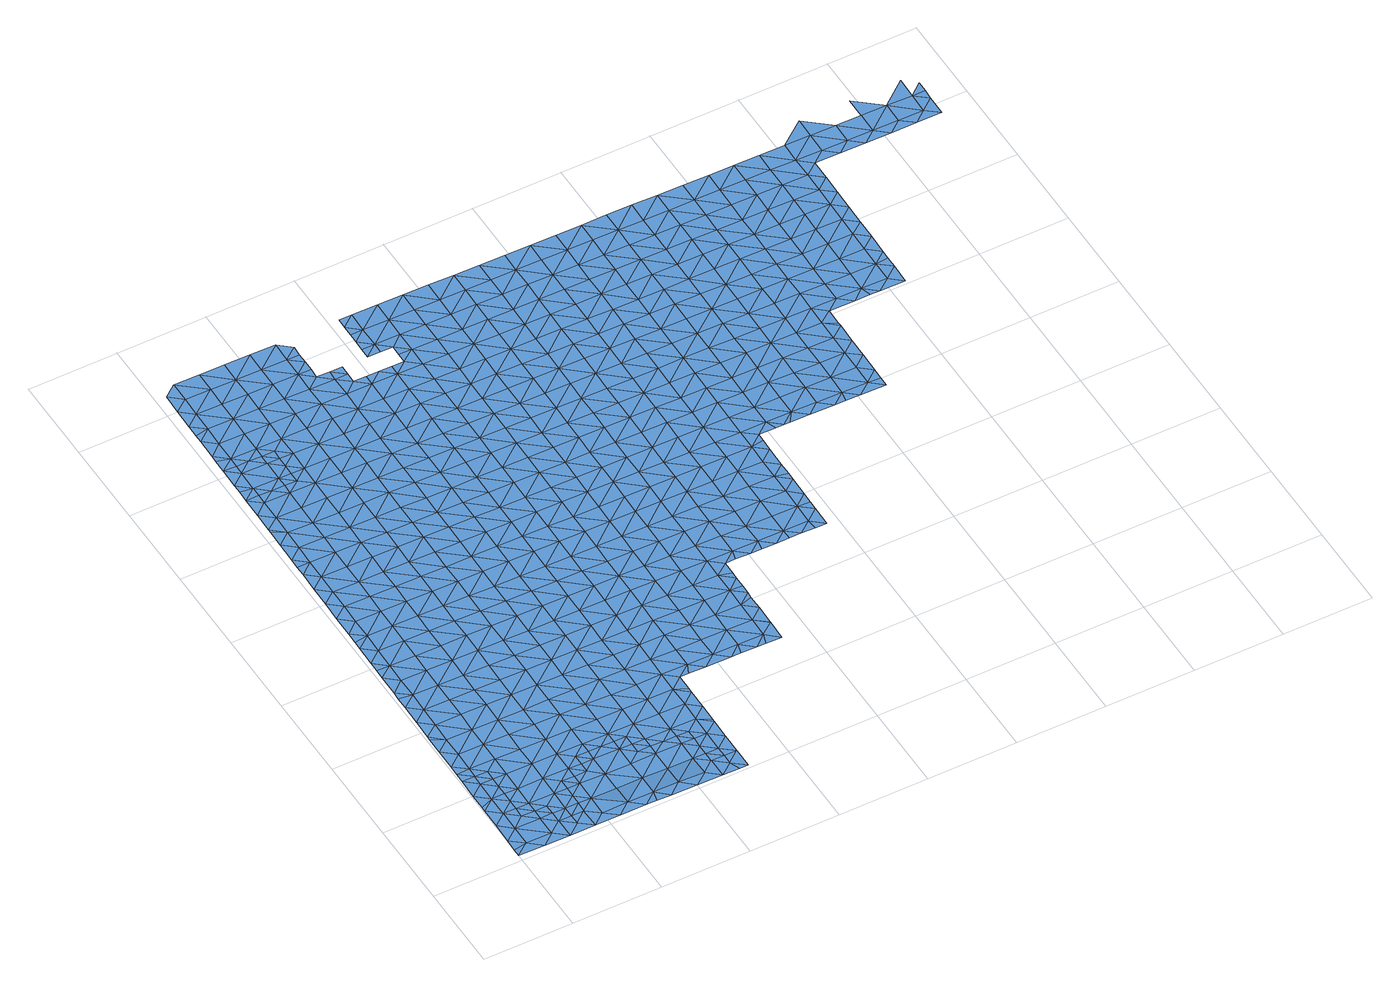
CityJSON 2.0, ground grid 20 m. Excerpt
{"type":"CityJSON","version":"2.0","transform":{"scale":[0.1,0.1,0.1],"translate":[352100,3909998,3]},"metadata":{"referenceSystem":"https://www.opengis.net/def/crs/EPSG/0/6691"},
"CityObjects":{
"waterbody1":{"type":"WaterBody","attributes":{"name":"8","class":"1140","function":"1","WaterBodyRiverFloodingRiskAttribute.description":"4","WaterBodyRiverFloodingRiskAttribute.rankOrg":"2","WaterBodyRiverFloodingRiskAttribute.adminType":"2","WaterBodyRiverFloodingRiskAttribute.scale":"L1"},"geometry":[{"type":"MultiSurface","lod":"1","boundaries":[[[0,1,2]],[[3,4,0]],[[5,6,7]],[[3,0,2]],[[8,9,4]],[[3,8,4]],[[7,10,11]],[[2,12,3]],[[7,6,10]],[[13,14,9]],[[10,15,11]],[[16,11,15]],[[14,13,17]],[[13,9,8]],[[18,16,15]],[[6,19,10]],[[12,20,3]],[[15,21,18]],[[13,22,17]],[[23,18,21]],[[12,23,21]],[[24,17,22]],[[19,25,10]],[[26,15,10]],[[21,20,12]],[[27,28,19]],[[22,29,24]],[[27,30,28]],[[24,29,31]],[[8,3,32]],[[28,30,33]],[[32,3,20]],[[28,25,19]],[[34,35,31]],[[36,21,15]],[[13,8,37]],[[34,38,35]],[[34,31,29]],[[36,20,21]],[[33,39,28]],[[22,13,37]],[[10,25,26]],[[8,32,37]],[[39,40,28]],[[28,40,25]],[[33,41,39]],[[42,38,43]],[[44,32,20]],[[38,34,43]],[[29,22,45]],[[15,26,36]],[[45,22,37]],[[43,46,42]],[[47,46,48]],[[49,50,25]],[[25,50,26]],[[47,42,46]],[[25,40,49]],[[44,20,36]],[[51,37,32]],[[52,29,45]],[[46,53,48]],[[44,54,32]],[[48,53,55]],[[34,29,56]],[[50,57,26]],[[58,59,55]],[[60,45,37]],[[29,52,56]],[[43,61,46]],[[43,34,61]],[[51,60,37]],[[60,52,45]],[[62,59,58]],[[55,53,58]],[[32,54,51]],[[34,56,61]],[[36,26,63]],[[46,64,53]],[[50,65,57]],[[63,66,36]],[[67,62,68]],[[26,57,63]],[[62,58,68]],[[69,46,61]],[[44,36,66]],[[70,58,53]],[[68,71,67]],[[65,72,57]],[[54,44,66]],[[73,67,71]],[[56,52,74]],[[64,46,69]],[[75,63,57]],[[52,60,74]],[[56,76,61]],[[77,75,57]],[[78,73,71]],[[51,54,79]],[[57,72,77]],[[80,73,78]],[[76,69,61]],[[70,53,64]],[[70,81,58]],[[81,71,68]],[[54,66,79]],[[56,74,82]],[[68,58,81]],[[83,80,78]],[[84,85,51]],[[86,80,83]],[[60,85,74]],[[87,78,71]],[[56,82,76]],[[88,63,75]],[[89,90,86]],[[51,79,84]],[[60,51,85]],[[81,87,71]],[[88,91,63]],[[89,86,83]],[[64,69,92]],[[93,79,66]],[[94,70,64]],[[95,90,89]],[[92,69,76]],[[66,63,91]],[[96,97,95]],[[78,98,83]],[[92,94,64]],[[87,98,78]],[[75,99,88]],[[91,93,66]],[[82,74,100]],[[95,89,96]],[[101,81,70]],[[74,85,100]],[[102,103,97]],[[96,102,97]],[[99,104,88]],[[83,105,89]],[[84,79,93]],[[103,102,106]],[[107,92,76]],[[108,70,94]],[[84,109,85]],[[81,101,87]],[[82,100,110]],[[76,82,111]],[[89,105,96]],[[102,112,106]],[[83,98,113]],[[106,112,114]],[[115,91,88]],[[116,109,84]],[[104,115,88]],[[82,110,111]],[[92,107,94]],[[84,93,116]],[[70,108,101]],[[87,117,98]],[[83,113,105]],[[96,118,102]],[[112,119,114]],[[114,119,120]],[[121,93,91]],[[109,122,85]],[[123,115,104]],[[76,111,107]],[[94,124,108]],[[100,85,122]],[[107,124,94]],[[102,125,112]],[[87,101,117]],[[117,126,98]],[[96,105,118]],[[127,116,93]],[[128,120,119]],[[110,100,122]],[[110,129,111]],[[91,115,121]],[[121,127,93]],[[130,105,113]],[[125,102,118]],[[124,131,108]],[[108,132,101]],[[113,98,133]],[[123,134,115]],[[135,109,116]],[[125,136,112]],[[112,137,119]],[[138,128,119]],[[131,132,108]],[[129,110,122]],[[133,98,126]],[[133,130,113]],[[139,107,111]],[[127,135,116]],[[101,132,117]],[[105,130,118]],[[140,141,142]],[[134,143,115]],[[144,141,140]],[[142,141,145]],[[146,147,148]],[[146,149,134]],[[150,111,129]],[[115,151,121]],[[152,125,118]],[[135,153,109]],[[137,112,136]],[[119,137,138]],[[117,154,126]],[[151,127,121]],[[146,148,149]],[[145,155,156]],[[149,143,134]],[[139,111,150]],[[124,107,139]],[[122,157,129]],[[145,141,155]],[[122,109,157]],[[144,158,141]],[[156,159,160]],[[117,132,154]],[[148,161,149]],[[118,130,152]],[[155,159,156]],[[125,162,136]],[[163,138,137]],[[115,143,151]],[[131,124,164]],[[109,153,157]],[[129,165,150]],[[164,124,139]],[[151,166,127]],[[127,167,135]],[[168,160,159]],[[157,165,129]],[[133,169,130]],[[170,125,152]],[[164,171,131]],[[131,172,132]],[[158,173,141]],[[126,154,174]],[[133,126,169]],[[166,167,127]],[[167,153,135]],[[136,175,137]],[[176,163,137]],[[149,177,143]],[[171,172,131]],[[177,149,161]],[[169,126,174]],[[178,168,159]],[[179,152,130]],[[162,125,170]],[[180,168,178]],[[132,172,154]],[[150,181,139]],[[175,176,137]],[[182,159,155]],[[183,173,158]],[[178,184,180]],[[185,151,143]],[[155,141,186]],[[187,150,165]],[[139,181,164]],[[167,188,153]],[[189,180,184]],[[179,130,169]],[[186,141,173]],[[190,170,152]],[[177,161,191]],[[136,162,175]],[[172,192,154]],[[193,185,143]],[[185,166,151]],[[179,194,152]],[[184,195,189]],[[193,143,177]],[[174,154,192]],[[150,187,181]],[[194,190,152]],[[164,196,171]],[[157,153,197]],[[157,198,165]],[[183,199,173]],[[181,196,164]],[[182,155,186]],[[178,159,182]],[[200,201,202]],[[175,203,176]],[[191,204,177]],[[174,205,169]],[[203,206,207]],[[208,167,166]],[[170,209,162]],[[210,211,202]],[[207,176,203]],[[182,212,178]],[[153,188,197]],[[213,205,174]],[[165,198,187]],[[190,209,170]],[[209,175,162]],[[169,205,179]],[[171,214,172]],[[212,215,178]],[[215,195,184]],[[174,192,213]],[[202,201,210]],[[204,216,177]],[[217,188,167]],[[198,157,197]],[[218,193,177]],[[219,173,199]],[[208,166,185]],[[220,206,203]],[[221,206,220]],[[222,214,171]],[[184,178,215]],[[223,181,187]],[[224,211,225]],[[222,171,196]],[[208,217,167]],[[199,221,220]],[[172,214,192]],[[219,226,173]],[[211,210,225]],[[226,182,186]],[[204,224,225]],[[201,227,210]],[[228,203,175]],[[205,229,179]],[[230,197,188]],[[225,216,204]],[[231,223,187]],[[232,185,193]],[[223,196,181]],[[186,173,226]],[[219,199,220]],[[194,179,229]],[[192,233,213]],[[187,198,231]],[[210,234,225]],[[235,190,194]],[[214,233,192]],[[236,220,203]],[[218,177,216]],[[234,210,227]],[[175,209,237]],[[238,208,185]],[[239,222,196]],[[226,240,182]],[[182,241,212]],[[230,188,217]],[[195,215,242]],[[243,198,197]],[[244,235,194]],[[245,216,225]],[[235,209,190]],[[234,245,225]],[[213,246,205]],[[236,219,220]],[[244,194,229]],[[223,239,196]],[[175,237,228]],[[232,193,218]],[[197,230,247]],[[248,249,216]],[[205,250,229]],[[239,251,222]],[[248,216,245]],[[222,252,214]],[[253,237,209]],[[213,233,246]],[[203,228,236]],[[246,250,205]],[[238,185,232]],[[217,208,238]],[[182,240,241]],[[215,254,242]],[[231,198,243]],[[218,216,249]],[[219,255,226]],[[251,252,222]],[[215,212,254]],[[197,247,243]],[[256,223,231]],[[257,244,229]],[[258,253,209]],[[259,232,218]],[[243,260,231]],[[249,259,218]],[[258,209,235]],[[261,219,236]],[[262,263,217]],[[212,241,254]],[[263,247,230]],[[256,239,223]],[[262,217,238]],[[233,214,252]],[[254,264,242]],[[230,217,263]],[[265,246,233]],[[255,219,261]],[[240,226,255]],[[232,266,238]],[[267,232,259]],[[228,268,236]],[[229,250,257]],[[228,237,268]],[[269,251,239]],[[255,270,240]],[[240,271,241]],[[272,243,247]],[[232,267,266]],[[231,260,256]],[[235,244,273]],[[246,265,250]],[[273,244,257]],[[270,271,240]],[[233,252,274]],[[237,253,268]],[[241,271,254]],[[266,275,238]],[[236,276,261]],[[277,247,263]],[[278,257,250]],[[258,235,279]],[[233,274,265]],[[280,276,236]],[[239,256,269]],[[279,235,273]],[[251,281,252]],[[282,253,258]],[[283,255,261]],[[262,238,275]],[[272,247,277]],[[260,243,272]],[[236,268,280]],[[271,284,254]],[[254,285,264]],[[262,286,263]],[[278,250,265]],[[276,283,261]],[[251,269,287]],[[266,288,275]],[[253,282,268]],[[289,286,262]],[[258,279,290]],[[289,262,275]],[[274,252,281]],[[291,277,263]],[[292,293,257]],[[256,294,269]],[[293,279,273]],[[295,275,288]],[[251,287,281]],[[282,258,290]],[[260,272,296]],[[256,260,294]],[[270,255,283]],[[257,278,292]],[[273,257,293]],[[254,284,285]],[[268,297,280]],[[294,260,296]],[[270,298,271]],[[269,299,287]],[[300,274,281]],[[265,301,278]],[[279,302,290]],[[265,274,301]],[[303,270,283]],[[304,289,275]],[[271,298,284]],[[268,282,305]],[[295,304,275]],[[263,286,291]],[[301,274,300]],[[272,277,306]],[[297,268,305]],[[278,307,292]],[[308,283,276]],[[269,294,299]],[[302,279,293]],[[290,309,282]],[[270,303,298]],[[310,286,289]],[[302,309,290]],[[306,277,291]],[[276,280,308]],[[311,287,299]],[[304,310,289]],[[307,278,301]],[[296,272,312]],[[313,303,283]],[[281,287,314]],[[282,315,305]],[[280,297,308]],[[316,291,286]],[[314,287,311]],[[300,281,314]],[[284,298,317]],[[285,284,318]],[[272,306,312]],[[293,292,319]],[[303,320,298]],[[294,296,321]],[[315,282,309]],[[304,295,322]],[[300,323,301]],[[292,307,319]],[[284,317,318]],[[324,306,291]],[[315,325,305]],[[305,326,297]],[[299,294,321]],[[283,308,313]],[[316,286,310]],[[296,312,321]],[[302,293,327]],[[316,324,291]],[[328,329,298]],[[327,293,319]],[[303,330,320]],[[331,309,302]],[[328,298,320]],[[300,314,332]],[[297,326,308]],[[330,303,313]],[[327,333,302]],[[317,298,329]],[[311,299,334]],[[335,310,304]],[[323,300,332]],[[307,301,323]],[[334,299,321]],[[336,304,322]],[[337,314,311]],[[338,339,317]],[[317,339,318]],[[309,331,315]],[[305,325,326]],[[317,329,338]],[[326,340,308]],[[308,341,313]],[[342,336,322]],[[343,320,330]],[[344,337,311]],[[345,306,324]],[[346,347,307]],[[347,327,319]],[[344,311,334]],[[314,337,332]],[[346,307,323]],[[312,306,348]],[[302,333,331]],[[319,307,347]],[[330,313,349]],[[335,304,336]],[[316,310,335]],[[315,350,325]],[[351,343,330]],[[321,312,348]],[[306,345,348]],[[352,334,321]],[[316,353,324]],[[354,350,315]],[[355,323,332]],[[348,356,321]],[[351,330,349]],[[337,357,332]],[[342,358,336]],[[308,340,341]],[[315,331,354]],[[349,313,341]],[[325,359,326]],[[356,352,321]],[[352,344,334]],[[360,343,351]],[[357,355,332]],[[324,353,345]],[[355,346,323]],[[316,335,361]],[[350,359,325]],[[362,327,347]],[[333,327,363]],[[353,316,361]],[[326,364,340]],[[365,349,341]],[[336,366,335]],[[367,348,345]],[[363,327,362]],[[331,333,363]],[[359,364,326]],[[352,368,344]],[[344,369,337]],[[331,370,354]],[[336,358,366]],[[340,371,341]],[[372,365,341]],[[368,369,344]],[[335,373,361]],[[374,345,353]],[[375,362,347]],[[337,369,357]],[[376,350,354]],[[377,346,355]],[[364,371,340]],[[370,331,363]],[[358,378,366]],[[347,346,375]],[[356,348,367]],[[345,374,367]],[[379,352,356]],[[335,366,373]],[[361,380,353]],[[381,355,357]],[[346,377,375]],[[382,363,362]],[[369,383,357]],[[378,384,366]],[[350,385,359]],[[354,370,376]],[[372,341,371]],[[376,385,350]],[[386,379,356]],[[379,368,352]],[[383,381,357]],[[386,356,367]],[[387,382,362]],[[382,370,363]],[[361,373,388]],[[355,381,377]],[[389,364,359]],[[387,362,375]],[[384,390,366]],[[366,390,373]],[[374,353,380]],[[385,389,359]],[[391,372,371]],[[361,388,380]],[[392,388,373]],[[393,371,364]],[[394,392,373]],[[368,395,369]],[[394,373,390]],[[382,396,370]],[[397,398,399]],[[400,398,401]],[[400,399,398]],[[375,377,402]],[[403,368,379]],[[374,380,404]],[[402,377,381]],[[367,374,405]],[[406,380,388]],[[375,407,387]],[[369,408,383]],[[391,371,409]],[[393,364,389]],[[402,407,375]],[[410,406,388]],[[398,411,401]],[[376,370,412]],[[413,409,371]],[[410,388,392]],[[405,374,404]],[[386,367,405]],[[393,413,371]],[[395,368,403]],[[414,401,411]],[[415,379,386]],[[385,376,412]],[[416,414,411]],[[417,404,380]],[[387,418,382]],[[397,419,398]],[[370,396,412]],[[407,418,387]],[[411,420,416]],[[412,421,385]],[[385,422,389]],[[380,406,423]],[[424,415,386]],[[408,369,395]],[[425,416,420]],[[426,396,382]],[[380,423,417]],[[421,422,385]],[[427,402,381]],[[386,405,424]],[[417,428,404]],[[381,383,429]],[[389,422,393]],[[413,430,409]],[[403,379,415]],[[429,383,408]],[[431,409,430]],[[405,404,432]],[[427,407,402]],[[432,404,428]],[[433,395,403]],[[419,431,430]],[[434,413,393]],[[396,435,412]],[[398,419,436]],[[382,418,426]],[[422,434,393]],[[437,433,403]],[[411,398,438]],[[427,381,429]],[[437,403,415]],[[439,421,412]],[[419,430,436]],[[440,430,413]],[[438,398,436]],[[395,441,408]],[[407,442,418]],[[396,426,435]],[[424,405,443]],[[405,432,443]],[[433,441,395]],[[441,429,408]],[[420,411,444]],[[445,443,432]],[[446,407,427]],[[439,412,435]],[[444,411,438]],[[447,422,421]],[[440,413,434]],[[430,448,436]],[[442,407,446]],[[426,418,442]],[[415,449,437]],[[450,447,421]],[[424,443,451]],[[415,424,449]],[[452,435,426]],[[441,453,429]],[[442,454,426]],[[436,455,438]],[[421,439,450]],[[422,456,434]],[[430,440,448]],[[453,457,429]],[[443,445,458]],[[424,451,449]],[[452,439,435]],[[427,457,446]],[[437,459,433]],[[427,429,457]],[[434,460,440]],[[436,448,455]],[[461,437,449]],[[452,426,454]],[[462,441,433]],[[422,447,456]],[[457,463,446]],[[439,464,450]],[[451,443,465]],[[459,437,461]],[[443,458,465]],[[438,455,466]],[[462,453,441]],[[444,438,467]],[[463,468,446]],[[451,469,449]],[[460,434,456]],[[448,440,460]],[[470,439,452]],[[442,446,468]],[[458,471,465]],[[438,466,467]],[[462,433,459]],[[454,442,468]],[[447,450,464]],[[451,465,469]],[[455,448,472]],[[439,470,464]],[[453,473,457]],[[468,474,454]],[[455,475,466]],[[471,476,465]],[[461,449,477]],[[448,460,472]],[[472,475,455]],[[461,478,459]],[[449,469,477]],[[479,470,452]],[[453,462,480]],[[481,447,464]],[[456,482,460]],[[452,454,483]],[[456,447,482]],[[476,484,465]],[[475,485,466]],[[473,453,480]],[[463,457,473]],[[478,461,477]],[[483,479,452]],[[486,462,459]],[[482,447,481]],[[454,474,483]],[[467,466,485]],[[487,464,470]],[[469,465,484]],[[488,486,459]],[[488,459,478]],[[489,484,476]],[[462,486,480]],[[490,491,460]],[[468,492,474]],[[463,473,493]],[[468,463,492]],[[494,467,485]],[[460,482,490]],[[495,478,477]],[[472,460,491]],[[472,496,475]],[[481,464,487]],[[497,482,481]],[[469,484,498]],[[463,493,492]],[[477,469,495]],[[491,496,472]],[[470,479,487]],[[499,484,489]],[[495,469,498]],[[475,500,485]],[[501,502,480]],[[483,474,503]],[[504,488,478]],[[496,500,475]],[[480,486,501]],[[497,481,487]],[[473,480,502]],[[474,492,503]],[[505,494,485]],[[482,506,490]],[[507,478,495]],[[508,509,483]],[[509,487,479]],[[484,510,498]],[[511,506,482]],[[488,512,486]],[[500,505,485]],[[511,482,497]],[[493,473,513]],[[490,506,491]],[[483,503,508]],[[479,483,509]],[[504,478,507]],[[484,499,514]],[[513,473,502]],[[498,510,495]],[[486,512,501]],[[515,496,491]],[[492,493,516]],[[492,517,503]],[[509,518,487]],[[487,519,497]],[[510,484,514]],[[499,520,514]],[[512,488,504]],[[516,493,513]],[[495,521,507]],[[510,521,495]],[[522,500,496]],[[515,491,506]],[[497,523,511]],[[524,525,501]],[[517,492,516]],[[508,503,517]],[[507,526,504]],[[514,520,527]],[[519,487,518]],[[519,523,497]],[[521,526,507]],[[528,510,514]],[[508,529,509]],[[501,512,524]],[[502,501,525]],[[527,528,514]],[[522,496,515]],[[500,530,505]],[[511,531,506]],[[513,502,525]],[[523,531,511]],[[513,532,516]],[[529,508,517]],[[533,534,510]],[[529,535,509]],[[509,536,518]],[[533,510,528]],[[500,522,530]],[[521,510,534]],[[537,517,516]],[[538,504,526]],[[535,536,509]],[[512,504,539]],[[540,526,521]],[[518,536,519]],[[513,525,532]],[[534,540,521]],[[541,505,530]],[[515,506,542]],[[515,543,522]],[[539,504,538]],[[524,512,539]],[[544,525,524]],[[542,506,531]],[[539,544,524]],[[545,538,526]],[[519,546,523]],[[516,532,537]],[[547,530,522]],[[548,526,540]],[[549,550,517]],[[550,535,529]],[[545,526,548]],[[551,531,523]],[[543,547,522]],[[517,537,549]],[[515,542,543]],[[529,517,550]],[[530,547,541]],[[519,536,546]],[[552,538,545]],[[539,538,552]],[[525,544,553]],[[532,525,554]],[[532,555,537]],[[523,546,551]],[[551,556,531]],[[557,539,552]],[[554,525,553]],[[544,539,558]],[[542,531,556]],[[558,539,557]],[[559,535,550]],[[560,546,536]],[[561,541,547]],[[536,535,562]],[[542,563,543]],[[564,553,544]],[[555,532,554]],[[558,564,544]],[[562,535,559]],[[565,551,546]],[[566,542,556]],[[549,537,567]],[[549,568,550]],[[543,563,547]],[[567,537,555]],[[568,559,550]],[[560,536,562]],[[563,542,566]],[[551,569,556]],[[563,570,547]],[[547,571,561]],[[554,553,572]],[[558,573,564]],[[574,562,559]],[[572,553,564]],[[565,546,560]],[[565,569,551]],[[549,567,568]],[[555,554,575]],[[576,567,555]],[[575,554,572]],[[566,556,569]],[[577,563,566]],[[574,559,568]],[[564,573,578]],[[575,576,555]],[[547,570,571]],[[560,562,579]],[[564,580,572]],[[567,581,568]],[[579,562,574]],[[577,566,569]],[[577,582,563]],[[583,580,578]],[[564,578,580]],[[565,560,584]],[[585,575,572]],[[581,567,576]],[[568,586,574]],[[570,587,571]],[[560,579,584]],[[570,563,587]],[[588,580,583]],[[569,565,589]],[[590,568,581]],[[572,580,591]],[[589,565,584]],[[592,577,569]],[[563,582,587]],[[585,572,591]],[[586,568,590]],[[579,574,586]],[[593,581,576]],[[594,584,579]],[[595,569,589]],[[576,575,596]],[[577,592,582]],[[571,587,597]],[[596,575,585]],[[588,598,580]],[[599,579,586]],[[580,600,591]],[[569,595,592]],[[584,601,589]],[[582,602,587]],[[593,576,596]],[[590,581,593]],[[594,579,599]],[[591,600,585]],[[603,602,582]],[[604,598,588]],[[582,592,603]],[[587,605,597]],[[606,607,590]],[[580,598,600]],[[601,584,594]],[[606,590,593]],[[602,605,587]],[[608,592,595]],[[586,590,607]],[[586,609,599]],[[595,589,610]],[[611,585,600]],[[589,601,610]],[[596,585,612]],[[596,613,593]],[[592,608,603]],[[612,585,611]],[[609,586,607]],[[594,599,609]],[[598,614,600]],[[594,615,601]],[[595,610,608]],[[608,616,603]],[[603,617,602]],[[613,596,612]],[[598,604,614]],[[606,593,613]],[[617,605,602]],[[601,618,610]],[[614,604,619]],[[594,609,615]],[[615,618,601]],[[611,600,620]],[[607,606,621]],[[622,609,607]],[[611,623,612]],[[624,608,610]],[[600,614,620]],[[620,623,611]],[[606,613,621]],[[603,616,617]],[[619,625,614]],[[622,607,621]],[[608,626,616]],[[609,627,615]],[[610,618,624]],[[605,617,628]],[[613,612,629]],[[630,627,609]],[[614,631,620]],[[629,612,623]],[[630,609,622]],[[615,627,618]],[[626,608,624]],[[629,632,613]],[[613,633,621]],[[616,634,617]],[[626,634,616]],[[614,625,631]],[[618,635,624]],[[636,637,620]],[[622,621,633]],[[613,632,633]],[[638,639,617]],[[625,640,631]],[[620,631,636]],[[641,618,627]],[[623,620,637]],[[622,642,630]],[[617,634,638]],[[628,617,639]],[[629,623,637]],[[643,632,629]],[[644,642,622]],[[630,642,627]],[[618,641,635]],[[637,643,629]],[[622,633,644]],[[645,646,631]],[[626,624,647]],[[631,646,636]],[[626,648,634]],[[645,631,640]],[[647,624,635]],[[647,648,626]],[[649,633,632]],[[643,650,632]],[[646,651,636]],[[627,652,641]],[[636,651,637]],[[634,653,638]],[[650,649,632]],[[654,652,627]],[[648,653,634]],[[633,655,644]],[[656,643,637]],[[627,642,654]],[[651,656,637]],[[641,657,635]],[[635,657,647]],[[644,658,642]],[[639,638,659]],[[655,658,644]],[[650,643,660]],[[661,648,647]],[[633,649,655]],[[659,638,653]],[[643,656,660]],[[642,658,654]],[[641,652,657]],[[662,663,650]],[[650,663,649]],[[662,650,660]],[[664,652,654]],[[665,653,648]],[[661,647,657]],[[666,655,649]],[[663,666,649]],[[667,659,653]],[[664,654,658]],[[652,668,657]],[[648,661,665]],[[665,667,653]],[[669,658,655]],[[657,670,661]],[[666,669,655]],[[652,664,668]],[[671,666,663]],[[672,664,658]],[[661,673,665]],[[674,659,667]],[[657,668,670]],[[675,668,664]],[[672,658,669]],[[672,675,664]],[[661,670,673]],[[671,676,666]],[[677,670,668]],[[667,665,678]],[[665,673,678]],[[667,679,674]],[[669,666,676]],[[680,672,669]],[[677,668,675]],[[681,676,671]],[[667,678,682]],[[683,675,672]],[[684,670,677]],[[669,676,680]],[[667,682,679]],[[673,670,685]],[[673,686,678]],[[681,687,676]],[[685,670,684]],[[678,686,682]],[[672,680,688]],[[683,672,688]],[[683,689,675]],[[687,690,676]],[[691,684,677]],[[673,685,686]],[[676,692,680]],[[677,675,689]],[[686,693,682]],[[682,694,679]],[[692,688,680]],[[689,691,677]],[[693,694,682]],[[692,676,690]],[[695,683,688]],[[696,686,685]],[[687,697,690]],[[685,684,698]],[[699,695,688]],[[698,684,691]],[[699,688,692]],[[700,689,683]],[[701,692,690]],[[695,700,683]],[[701,690,697]],[[696,685,698]],[[693,686,696]],[[702,691,689]],[[703,699,692]],[[704,703,692]],[[704,692,701]],[[700,702,689]],[[702,698,691]],[[694,693,705]],[[693,696,705]],[[703,706,699]],[[695,699,706]],[[707,700,695]],[[694,705,708]],[[696,698,709]],[[710,705,696]],[[709,698,702]],[[695,706,707]],[[709,710,696]],[[700,711,702]],[[711,700,707]],[[710,712,705]],[[702,713,709]],[[708,705,712]],[[702,711,713]],[[713,714,709]],[[709,714,710]],[[708,712,715]],[[716,712,710]],[[714,716,710]],[[717,712,716]],[[717,718,712]],[[715,712,718]],[[718,719,715]],[[717,716,720]],[[717,721,718]],[[722,719,718]],[[717,720,721]],[[721,722,718]],[[723,721,720]],[[723,724,721]],[[722,721,724]],[[725,724,723]],[[722,724,726]],[[727,726,724]],[[728,724,725]],[[729,728,725]],[[730,726,727]],[[724,728,727]],[[731,727,728]],[[731,728,729]],[[732,731,729]],[[733,727,731]],[[734,727,733]],[[735,733,731]],[[732,735,731]],[[736,737,733]],[[736,733,735]]]}]},
"waterbody2":{"type":"WaterBody","attributes":{"name":"8","class":"1140","function":"1","WaterBodyRiverFloodingRiskAttribute.description":"4","WaterBodyRiverFloodingRiskAttribute.rankOrg":"1","WaterBodyRiverFloodingRiskAttribute.adminType":"2","WaterBodyRiverFloodingRiskAttribute.scale":"L1"},"geometry":[{"type":"MultiSurface","lod":"1","boundaries":[[[738,739,740]],[[741,742,743]],[[742,741,744]],[[745,744,746]],[[746,747,745]],[[746,748,747]],[[749,750,751]],[[749,751,752]],[[752,751,753]],[[753,30,752]],[[30,753,754]],[[754,753,755]],[[756,755,757]],[[755,756,41]],[[41,756,740]],[[740,756,738]],[[758,742,18]],[[738,759,739]],[[759,738,760]],[[761,760,738]],[[762,760,761]],[[760,762,763]],[[764,763,765]],[[764,765,766]],[[765,767,766]],[[766,767,200]],[[767,768,200]],[[769,768,767]],[[768,769,770]],[[745,11,742]],[[11,16,742]],[[16,18,742]],[[27,771,30]],[[772,739,759]],[[759,760,773]],[[738,757,761]],[[760,763,764]],[[766,774,764]],[[766,200,774]],[[201,200,768]],[[770,227,768]],[[745,5,7]],[[7,11,745]],[[1,743,758]],[[23,12,2]],[[23,2,758]],[[2,1,758]],[[18,23,758]],[[758,743,742]],[[742,744,745]],[[745,747,5]],[[747,748,749]],[[748,775,749]],[[749,775,750]],[[752,747,749]],[[752,30,771]],[[754,33,30]],[[755,41,754]],[[757,738,756]],[[39,41,740]],[[739,772,740]],[[6,5,771]],[[5,747,771]],[[747,752,771]],[[27,6,771]],[[27,19,6]],[[41,33,754]],[[39,740,40]],[[40,740,776]],[[740,772,776]],[[776,772,72]],[[72,772,777]],[[772,778,777]],[[772,779,778]],[[759,779,772]],[[780,779,759]],[[147,779,780]],[[148,147,780]],[[191,161,781]],[[161,780,781]],[[773,781,780]],[[773,774,781]],[[773,764,774]],[[773,760,764]],[[211,781,774]],[[781,211,224]],[[224,204,191]],[[49,776,50]],[[65,50,776]],[[77,777,75]],[[99,75,777]],[[777,104,99]],[[123,104,778]],[[778,134,123]],[[146,134,778]],[[201,768,227]],[[200,202,774]],[[202,211,774]],[[224,191,781]],[[778,147,146]],[[161,148,780]],[[780,759,773]],[[778,779,147]],[[778,104,777]],[[77,72,777]],[[72,65,776]],[[49,40,776]]]}]},
"waterbody3":{"type":"WaterBody","attributes":{"name":"8","class":"1140","function":"1","WaterBodyRiverFloodingRiskAttribute.description":"4","WaterBodyRiverFloodingRiskAttribute.rankOrg":"1","WaterBodyRiverFloodingRiskAttribute.adminType":"2","WaterBodyRiverFloodingRiskAttribute.scale":"L1"},"geometry":[{"type":"MultiSurface","lod":"1","boundaries":[[[782,158,783]],[[144,140,783]],[[783,784,782]],[[183,782,221]],[[138,163,784]],[[206,782,784]],[[206,784,207]],[[207,784,176]],[[163,176,784]],[[784,785,138]],[[785,784,783]],[[785,783,786]],[[783,140,786]],[[183,158,782]],[[783,158,144]],[[221,782,206]],[[199,183,221]],[[128,785,120]],[[785,786,787]],[[128,138,785]],[[787,120,785]]]}]}
},
"vertices":[
[5,267,5],[5,245,5],[33,245,5],[34,268,5],[6,291,5],[59,106,5],[88,105,5],[60,129,5],[35,314,5],[6,338,5],[88,128,5],[60,152,5],[62,244,5],[35,360,5],[7,376,5],[89,174,5],[61,175,5],[7,384,5],[61,198,5],[116,105,5],[91,267,5],[90,221,5],[36,406,5],[61,221,5],[8,430,5],[145,127,5],[146,174,5],[116,82,5],[144,81,5],[37,453,5],[116,58,5],[9,476,5],[91,313,5],[144,58,5],[38,499,5],[9,504,5],[147,220,5],[92,359,5],[10,522,5],[173,81,5],[173,104,5],[172,57,5],[10,569,5],[38,545,5],[147,266,5],[93,406,5],[39,591,5],[11,592,5],[11,615,5],[174,127,5],[174,150,5],[149,358,5],[94,452,5],[40,638,5],[148,312,5],[12,661,5],[94,498,5],[203,173,5],[41,684,5],[12,680,5],[150,405,5],[95,544,5],[13,707,5],[203,219,5],[97,637,5],[202,149,5],[204,265,5],[13,754,5],[41,730,5],[96,590,5],[97,683,5],[42,776,5],[231,149,5],[14,800,5],[150,451,5],[231,195,5],[152,543,5],[231,172,5],[43,822,5],[205,311,5],[15,846,5],[98,729,5],[151,497,5],[44,869,5],[206,357,5],[206,404,5],[16,892,5],[99,775,5],[260,218,5],[44,915,5],[16,915,5],[261,264,5],[153,589,5],[262,310,5],[153,636,5],[16,938,5],[45,961,5],[17,985,5],[100,821,5],[260,195,5],[207,450,5],[155,728,5],[46,1007,5],[18,1023,5],[288,194,5],[101,914,5],[18,1031,5],[210,589,5],[154,682,5],[263,403,5],[208,496,5],[209,542,5],[47,1053,5],[100,868,5],[19,1077,5],[317,217,5],[263,357,5],[156,774,5],[102,960,5],[47,1100,5],[19,1123,5],[318,263,5],[264,449,5],[317,194,5],[210,635,5],[103,1006,5],[156,821,5],[319,309,5],[48,1123,5],[265,495,5],[158,913,5],[211,681,5],[212,727,5],[157,867,5],[345,193,5],[319,356,5],[103,1053,5],[104,1099,5],[76,1122,5],[266,588,5],[21,1216,5],[50,1238,5],[21,1246,5],[374,216,5],[49,1215,5],[22,1262,5],[345,170,5],[344,147,5],[373,147,5],[373,170,5],[266,541,5],[375,262,5],[159,959,5],[320,402,5],[213,773,5],[50,1285,5],[22,1308,5],[321,448,5],[78,1215,5],[51,1331,5],[23,1326,5],[401,146,5],[160,1052,5],[105,1122,5],[267,634,5],[322,494,5],[375,308,5],[376,355,5],[23,1354,5],[214,866,5],[160,1005,5],[268,680,5],[269,726,5],[107,1237,5],[213,820,5],[161,1098,5],[133,1121,5],[430,169,5],[52,1377,5],[215,912,5],[24,1401,5],[323,587,5],[108,1330,5],[106,1214,5],[53,1423,5],[431,261,5],[107,1284,5],[322,540,5],[377,401,5],[25,1447,5],[216,1004,5],[430,146,5],[269,772,5],[431,215,5],[216,958,5],[53,1469,5],[324,633,5],[378,447,5],[378,493,5],[135,1214,5],[456,53,6],[485,52,6],[457,76,5],[162,1144,5],[458,145,5],[271,865,5],[134,1168,5],[133,1144,5],[432,307,5],[217,1051,5],[485,75,5],[457,99,5],[109,1376,5],[270,819,5],[325,725,5],[110,1422,5],[487,168,5],[433,354,5],[488,214,5],[163,1236,5],[163,1190,5],[134,1191,5],[325,679,5],[380,586,5],[458,122,5],[486,122,5],[164,1283,5],[513,52,6],[219,1143,5],[272,911,5],[434,400,5],[379,540,5],[488,260,5],[326,772,5],[514,98,5],[273,1004,5],[219,1189,5],[218,1097,5],[489,307,5],[381,632,5],[165,1329,5],[166,1375,5],[110,1468,5],[435,492,5],[272,957,5],[515,144,5],[327,818,5],[434,446,5],[515,150,5],[516,191,5],[328,864,5],[381,678,5],[382,724,5],[275,1096,5],[166,1421,5],[221,1282,5],[437,585,5],[328,910,5],[274,1050,5],[516,237,5],[436,539,5],[220,1236,5],[490,353,5],[491,399,5],[167,1468,5],[384,817,5],[517,283,5],[516,247,5],[275,1142,5],[438,631,5],[222,1328,5],[222,1374,5],[492,491,5],[329,956,5],[383,771,5],[546,306,5],[277,1235,5],[491,445,5],[385,863,5],[330,1003,5],[276,1188,5],[439,723,5],[331,1095,5],[278,1281,5],[223,1420,5],[224,1467,5],[547,398,5],[438,677,5],[536,283,5],[547,352,5],[331,1049,5],[548,444,5],[385,909,5],[386,955,5],[494,584,5],[574,282,5],[493,538,5],[333,1187,5],[279,1373,5],[494,630,5],[440,770,5],[441,816,5],[387,1002,5],[278,1327,5],[603,305,5],[332,1141,5],[549,490,5],[441,862,5],[334,1234,5],[388,1048,5],[603,351,5],[495,676,5],[550,537,5],[335,1280,5],[496,722,5],[388,1094,5],[604,397,5],[280,1419,5],[281,1466,5],[442,908,5],[307,1350,5],[550,583,5],[631,281,5],[497,815,5],[605,443,5],[389,1140,5],[390,1187,5],[443,955,5],[308,1373,5],[308,1396,5],[335,1326,5],[444,1047,5],[497,769,5],[444,1001,5],[551,629,5],[660,350,5],[659,304,5],[553,722,5],[308,1419,5],[309,1442,5],[391,1233,5],[391,1279,5],[653,281,5],[336,1349,5],[552,675,5],[606,490,5],[498,861,5],[499,907,5],[606,536,5],[363,1303,5],[446,1139,5],[364,1326,5],[608,628,5],[662,442,5],[445,1093,5],[554,814,5],[607,582,5],[553,768,5],[688,280,5],[447,1186,5],[364,1349,5],[661,396,5],[500,954,5],[500,1000,5],[447,1232,5],[392,1302,5],[716,303,5],[663,535,5],[609,674,5],[609,721,5],[501,1046,5],[448,1278,5],[420,1302,5],[717,349,5],[663,489,5],[556,906,5],[502,1092,5],[555,860,5],[709,280,5],[665,627,5],[719,441,5],[611,813,5],[557,999,5],[610,767,5],[744,279,5],[503,1138,5],[664,581,5],[556,953,5],[718,395,5],[503,1185,5],[745,325,5],[449,1301,5],[746,372,5],[504,1231,5],[745,327,5],[666,720,5],[558,1045,5],[449,1347,5],[450,1370,5],[421,1348,5],[421,1371,5],[422,1394,5],[612,859,5],[666,673,5],[719,488,5],[720,534,5],[747,418,5],[613,905,5],[667,766,5],[477,1301,5],[746,404,5],[450,1417,5],[559,1091,5],[505,1277,5],[422,1417,5],[722,626,5],[422,1440,5],[747,464,5],[613,952,5],[478,1347,5],[451,1463,5],[560,1138,5],[560,1184,5],[747,439,5],[721,580,5],[423,1463,5],[614,998,5],[669,858,5],[748,480,5],[668,812,5],[506,1323,5],[477,1324,5],[748,510,5],[723,719,5],[561,1230,5],[615,1044,5],[506,1370,5],[722,673,5],[507,1416,5],[616,1090,5],[562,1276,5],[724,765,5],[670,951,5],[777,533,5],[508,1462,5],[771,510,5],[669,905,5],[617,1183,5],[563,1322,5],[778,625,5],[616,1137,5],[778,579,5],[672,1043,5],[725,811,5],[671,997,5],[563,1369,5],[618,1229,5],[725,857,5],[805,509,5],[780,718,5],[619,1275,5],[779,672,5],[781,764,5],[726,904,5],[673,1136,5],[834,532,5],[564,1415,5],[565,1461,5],[727,950,5],[834,578,5],[672,1089,5],[830,509,5],[619,1321,5],[782,856,5],[728,996,5],[620,1368,5],[862,508,5],[835,624,5],[836,671,5],[729,1088,5],[781,810,5],[674,1182,5],[675,1228,5],[728,1042,5],[891,531,5],[621,1414,5],[838,763,5],[730,1135,5],[837,717,5],[891,508,5],[675,1274,5],[676,1321,5],[784,949,5],[783,903,5],[622,1460,5],[892,624,5],[677,1367,5],[731,1181,5],[891,577,5],[919,508,5],[678,1413,5],[838,809,5],[839,856,5],[784,995,5],[894,716,5],[678,1459,5],[732,1273,5],[893,670,5],[785,1041,5],[786,1088,5],[948,576,5],[731,1227,5],[894,762,5],[840,902,5],[947,530,5],[733,1320,5],[841,948,5],[841,994,5],[787,1134,5],[788,1180,5],[950,507,5],[949,623,5],[734,1366,5],[788,1226,5],[895,808,5],[896,855,5],[950,669,5],[975,507,5],[976,553,5],[842,1040,5],[735,1412,5],[789,1272,5],[897,901,5],[976,573,5],[977,599,5],[843,1087,5],[844,1133,5],[897,947,5],[950,715,5],[951,761,5],[978,645,5],[735,1458,5],[790,1319,5],[791,1365,5],[952,807,5],[978,691,5],[844,1179,5],[791,1411,5],[978,662,5],[898,993,5],[899,1039,5],[845,1225,5],[979,738,5],[953,854,5],[953,900,5],[954,946,5],[846,1271,5],[980,766,5],[980,784,5],[900,1086,5],[901,1178,5],[792,1457,5],[900,1132,5],[847,1364,5],[1009,807,5],[902,1224,5],[847,1318,5],[955,992,5],[956,1039,5],[903,1271,5],[848,1410,5],[849,1456,5],[1009,853,5],[1018,783,5],[956,1085,5],[1010,899,5],[1011,945,5],[903,1317,5],[1037,783,5],[957,1131,5],[1066,806,5],[1012,991,5],[904,1363,5],[1049,783,5],[958,1177,5],[1067,898,5],[1013,1084,5],[905,1409,5],[1094,782,5],[959,1223,5],[1013,1038,5],[1066,852,5],[960,1316,5],[1069,990,5],[1015,1176,5],[959,1270,5],[1068,944,5],[906,1455,5],[1122,805,5],[1014,1130,5],[1123,851,5],[1016,1222,5],[962,1408,5],[961,1362,5],[1150,781,5],[963,1454,5],[1069,1037,5],[1070,1083,5],[1017,1315,5],[1071,1129,5],[1016,1269,5],[1124,897,5],[1125,943,5],[1125,990,5],[1179,804,5],[1072,1175,5],[1018,1361,5],[1019,1407,5],[1072,1222,5],[1174,781,5],[1180,850,5],[1126,1036,5],[1127,1082,5],[1181,896,5],[1073,1268,5],[1207,780,5],[1074,1314,5],[1128,1174,5],[1019,1454,5],[1181,942,5],[1128,1128,5],[1236,803,5],[1182,989,5],[1183,1035,5],[1075,1360,5],[1130,1267,5],[1237,849,5],[1237,895,5],[1075,1406,5],[1076,1453,5],[1264,779,5],[1129,1221,5],[1184,1127,5],[1238,941,5],[1184,1081,5],[1264,800,5],[1265,825,5],[1131,1313,5],[1131,1359,5],[1240,1034,5],[1239,988,5],[1266,872,5],[1186,1220,5],[1132,1405,5],[1185,1173,5],[1241,1080,5],[1266,918,5],[1187,1266,5],[1241,1126,5],[1133,1452,5],[1267,964,5],[1187,1312,5],[1267,973,5],[1268,1010,5],[1242,1173,5],[1188,1358,5],[1297,1033,5],[1189,1405,5],[1243,1219,5],[1297,1079,5],[1244,1265,5],[1325,1009,5],[1298,1125,5],[1244,1311,5],[1190,1451,5],[1299,1172,5],[1353,1032,5],[1300,1218,5],[1245,1357,5],[1247,1450,5],[1354,1078,5],[1360,1009,5],[1246,1404,5],[1356,1171,5],[1300,1264,5],[1301,1310,5],[1302,1356,5],[1381,1008,5],[1355,1124,5],[1356,1217,5],[1410,1031,5],[1357,1263,5],[1411,1077,5],[1303,1403,5],[1303,1449,5],[1412,1170,5],[1359,1356,5],[1438,1008,5],[1358,1309,5],[1412,1124,5],[1413,1216,5],[1439,1054,5],[1414,1262,5],[1440,1100,5],[1439,1079,5],[1359,1402,5],[1441,1146,5],[1441,1192,5],[1360,1448,5],[1415,1308,5],[1416,1355,5],[1442,1239,5],[1416,1401,5],[1443,1285,5],[1444,1331,5],[1417,1447,5],[1444,1377,5],[1473,1400,5],[1474,1446,5],[1475,1492,5],[1501,1376,5],[1530,1399,5],[1531,1445,5],[1558,1375,5],[1587,1398,5],[1615,1374,5],[1587,1444,5],[1644,1443,5],[1644,1397,5],[1672,1374,5],[1588,1490,5],[1700,1396,5],[1728,1373,5],[1701,1442,5],[1702,1489,5],[1729,1419,5],[1730,1442,5],[1730,1465,5],
[257,33,8],[258,79,5],[201,80,5],[4,164,5],[32,175,5],[4,199,5],[3,153,5],[31,129,5],[3,107,5],[31,83,5],[2,60,5],[30,37,5],[1,14,5],[58,13,5],[87,36,5],[115,12,5],[144,35,5],[172,11,6],[200,34,6],[228,10,7],[33,222,5],[315,78,6],[314,32,8],[285,9,8],[309,9,8],[342,8,8],[371,31,8],[399,8,7],[428,30,7],[456,7,6],[484,29,6],[494,6,6],[513,6,6],[88,82,5],[259,125,5],[372,77,5],[428,76,5],[1,32,5],[202,126,5],[259,172,5],[316,171,5],[316,124,5],[372,124,5],[429,123,5],
[106,1191,5],[49,1192,5],[105,1145,5],[48,1146,5],[20,1169,5],[20,1150,5]
]}
